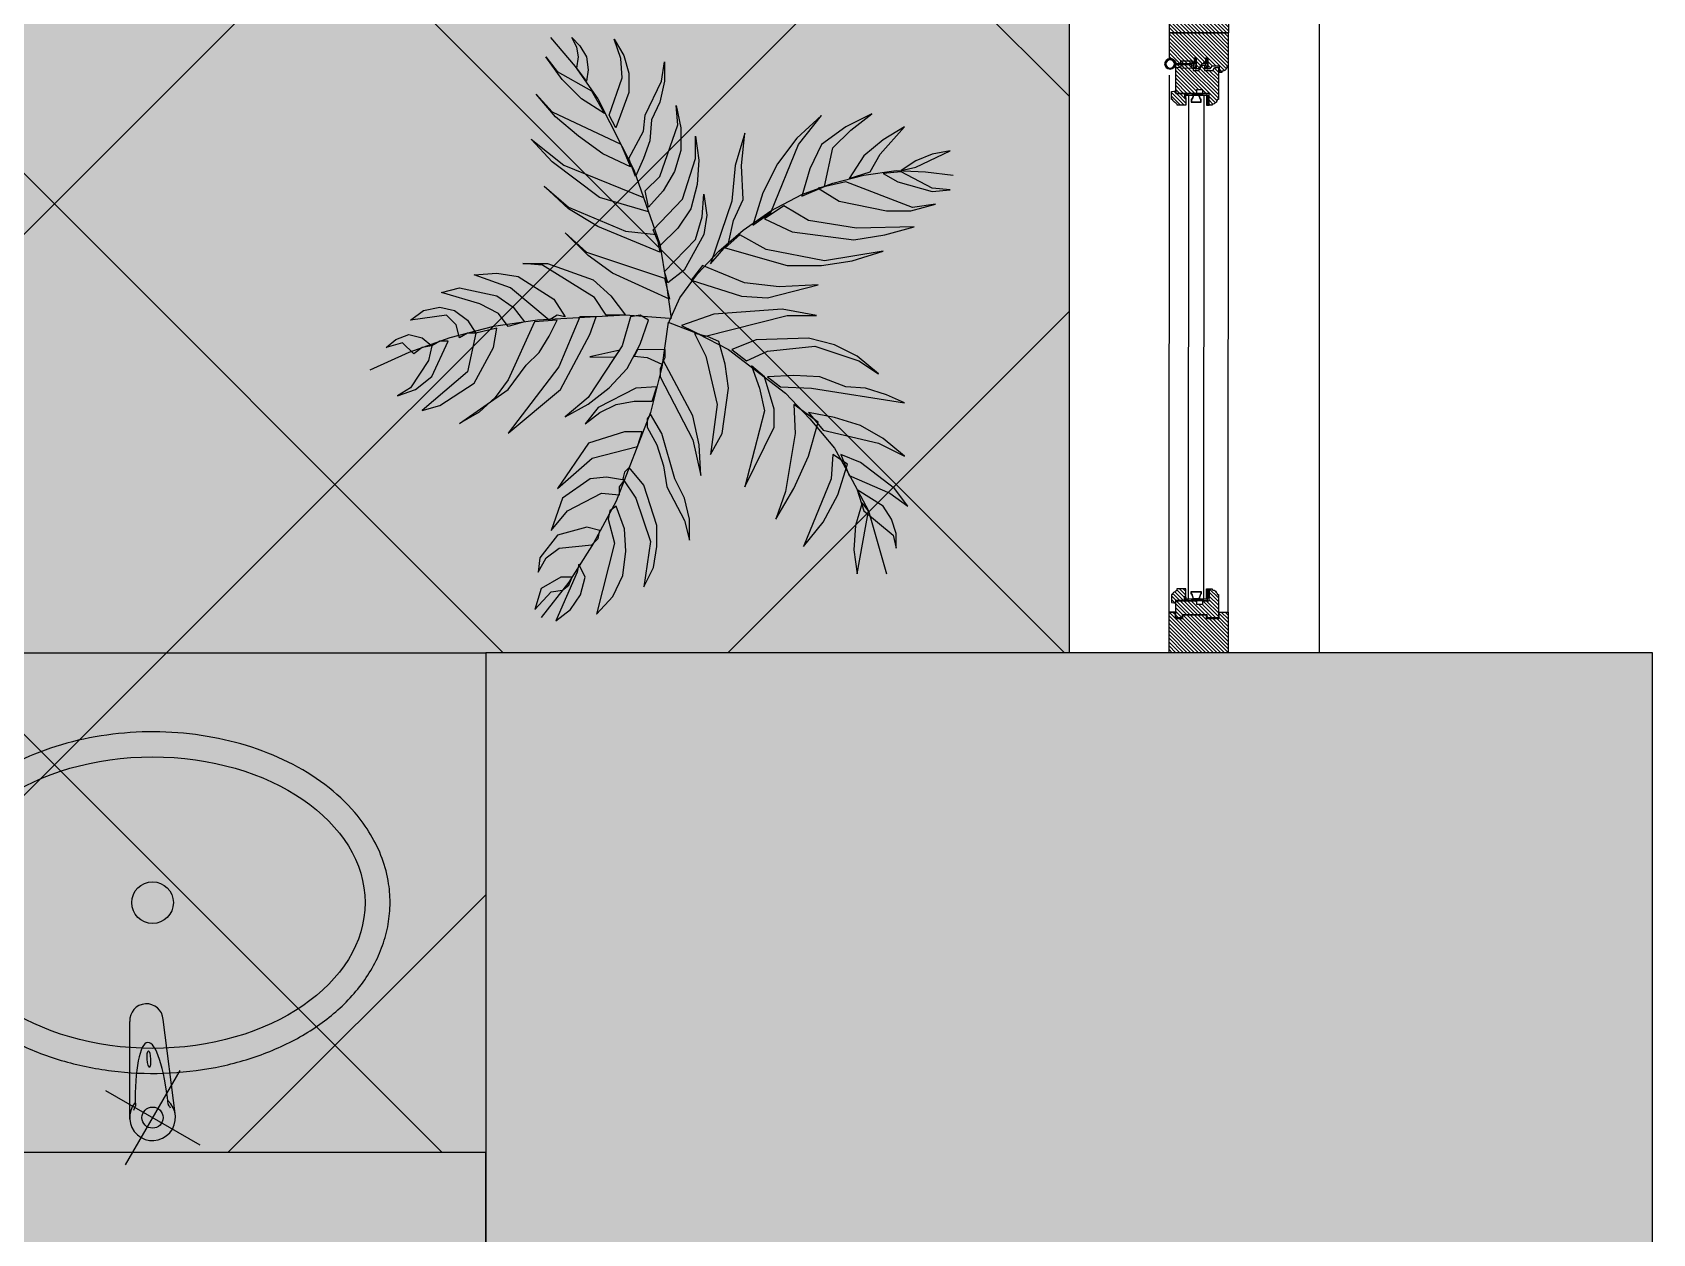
# Model space of a CAD drawing. Header units: millimetres. Extents: x 11706 to 69606, y 10911 to 38811.
# Drawn here: x 47362 to 49306, y 27563 to 29005 of the extents above; entities that cross this region are included whole.
import ezdxf

# ---------------------------------------------------------------- set-up
doc = ezdxf.new("R2010")
doc.units = ezdxf.units.MM
for name, color, linetype in [('2', 7, 'Continuous'), ('doors', 4, 'Continuous'), ('floor', 172, 'Continuous'), ('Furniture', 34, 'Continuous'), ('San', 144, 'Continuous'), ('wall', 5, 'Continuous')]:
    doc.layers.add(name, color=color, linetype=linetype)
doc.layers.add('hatch', color=252, linetype='Continuous', lineweight=0)

# ---------------------------------------------------------------- blocks, each defined once
blk = doc.blocks.new('plant1')
at = {"color": 0}
for points in [[(-723, 1685.8), (-576.4, 1511.4), (-439.6, 1317.6), (-224.7, 891.3), (-68.4, 445.7), (-29.3, 213.1), (0, 0)], [(-17.1, -31.5), (51.3, 123.5), (158.8, 268.9), (285.8, 404.5), (432.3, 530.4), (598.4, 646.7), (784, 743.6), (969.6, 811.4), (1155.3, 859.9), (1350.7, 888.9), (1526.5, 879.2), (1692.6, 859.9)], [(-9.8, 0), (-273.6, 19.4), (-801.1, -9.7), (-1064.9, -48.4), (-1328.7, -116.3), (-1572.9, -203.5), (-1807.4, -310)], [(-17.1, -21.8), (-56.2, -293.1), (-124.6, -564.4), (-329.7, -1097.2), (-466.5, -1349.1), (-613, -1581.7), (-779.1, -1794.8)], [(-17.1, -21.8), (158.8, -89.6), (344.4, -186.5), (686.3, -448.1), (832.9, -603.1), (979.4, -777.5), (1086.9, -971.3), (1184.6, -1155.4), (1292, -1533.2)]]:
    blk.add_lwpolyline(points, dxfattribs=at)
for points in [[(-596, 1685.8), (-547.1, 1637.4), (-508, 1569.6), (-498.3, 1492), (-508, 1424.2), (-566.6, 1501.7), (-556.9, 1569.6), (-566.6, 1627.7)], [(-341.9, 1676.1), (-283.3, 1579.2), (-254, 1472.7), (-254, 1356.4), (-332.2, 1143.3), (-371.2, 1220.8), (-293.1, 1443.6), (-302.9, 1559.9)], [(-752.3, 1569.6), (-683.9, 1482.4), (-478.7, 1366.1), (-400.6, 1230.4), (-537.3, 1317.6), (-654.6, 1433.9)], [(-39.1, 1540.5), (-39.1, 1424.2), (-68.4, 1298.3), (-117.2, 1191.7), (-127, 1065.7), (-166.1, 959.2), (-214.9, 852.6), (-254, 959.2), (-166.1, 1123.9), (-156.3, 1220.8), (-58.6, 1424.2)], [(-810.9, 1346.7), (-713.2, 1240.1), (-302.9, 1046.4), (-244.2, 910.7), (-410.3, 988.2), (-556.9, 1094.8), (-693.6, 1211.1)], [(29.3, 1278.9), (58.6, 1143.3), (58.6, 1007.6), (19.5, 881.7), (-48.8, 765.4), (-136.8, 668.5), (-156.3, 765.4), (-68.4, 852.6), (39.1, 1162.6)], [(901.3, 1218.3), (754.7, 1082.7), (637.5, 927.7), (549.5, 753.3), (490.9, 559.5), (598.4, 637), (764.5, 1043.9)], [(1204.1, 1228), (1047.8, 1150.5), (901.3, 1043.9), (832.9, 898.6), (784, 733.9), (920.8, 792), (969.6, 1024.6), (1077.1, 1131.1)], [(-840.2, 1075.4), (-644.8, 920.4), (-166.1, 726.6), (-136.8, 639.4), (-429.9, 726.6), (-713.2, 939.8)], [(146.5, 1094.8), (166.1, 949.5), (156.3, 804.2), (117.2, 658.8), (39.1, 542.6), (-68.4, 436), (-107.5, 532.9), (68.4, 717), (146.5, 959.2)], [(442.1, 1111.8), (383.5, 918), (363.9, 704.8), (236.9, 327), (344.4, 452.9), (373.7, 588.6), (432.3, 714.5), (422.5, 918)], [(1399.5, 1150.5), (1272.5, 1073), (1155.3, 976.1), (1067.3, 840.5), (1194.3, 879.2), (1253, 985.8)], [(1673.1, 1005.2), (1565.6, 985.8), (1467.9, 947.1), (1380, 888.9), (1467.9, 908.3)], [(1673.1, 772.7), (1565.6, 782.4), (1380, 879.2), (1272.5, 869.6), (1360.4, 821.1), (1565.6, 763)], [(-762, 794.5), (-615.5, 668.5), (-273.6, 523.2), (-87.9, 503.8), (-68.4, 397.2), (-439.6, 552.2), (-615.5, 658.8)], [(1585.1, 685.5), (1448.4, 666.1), (1047.8, 821.1), (881.7, 782.4), (1008.7, 704.8), (1292, 646.7), (1438.6, 646.7)], [(195.4, 746), (214.9, 620.1), (195.4, 503.8), (78.2, 290.7), (-19.5, 213.1), (-39.1, 281), (146.5, 474.7), (185.6, 610.4)], [(1458.1, 549.8), (1111.3, 541.3), (823.1, 588.6), (676.6, 675.8), (559.3, 598.3), (725.4, 520.8), (1096.7, 472.3), (1282.3, 501.4)], [(-635, 513.5), (-508, 397.2), (-39.1, 242.2), (-9.8, 116.3), (-351.7, 271.3), (-498.3, 377.9)], [(1272.5, 404.5), (920.8, 346.4), (569.1, 414.2), (412.8, 501.4), (324.8, 423.9), (696.1, 317.3), (901.3, 317.3), (1086.9, 346.4)], [(-889, 329.4), (-742.5, 329.4), (-468.9, 232.5), (-361.5, 135.6), (-273.6, 19.4), (-390.8, 19.4), (-459.2, 126), (-771.8, 319.7)], [(881.7, 201), (647.2, 190.1), (439.6, 214.4), (188.1, 317.3), (119.7, 230.1), (422.5, 133.2), (578.9, 123.5)], [(-1182.1, 261.6), (-1045.4, 271.3), (-918.4, 251.9), (-703.4, 116.3), (-635, 9.7), (-683.9, 19.4), (-732.7, -9.7), (-964.8, 184.1)], [(-1377.5, 155), (-1270.1, 184.1), (-1045.4, 135.6), (-947.7, 67.8), (-879.3, -19.4), (-977, -48.4), (-1035.6, 29.1), (-1147.9, 87.2)], [(-1563.2, -9.7), (-1485, 48.4), (-1387.3, 67.8), (-1299.4, 48.4), (-1221.2, -9.7), (-1172.4, -87.2), (-1221.2, -87.2), (-1270.1, -116.3), (-1289.6, -38.8), (-1348.2, 19.4)], [(-977, -687.9), (-664.3, -426.3), (-488.5, -96.9), (-449.4, 9.7), (-547.1, 9.7), (-674.1, -290.7)], [(-635, -591), (-498.3, -513.5), (-371.2, -416.6), (-263.8, -300.3), (-185.6, -155), (-136.8, -9.7), (-185.6, 19.4), (-244.2, 9.7), (-293.1, -164.7), (-498.3, -474.7)], [(871.9, 17), (666.8, 55.7), (256.5, 26.6), (61.1, -41.2), (197.8, -109), (696.1, 17)], [(-1709.7, -174.4), (-1651.1, -126), (-1572.9, -96.9), (-1494.8, -116.3), (-1436.1, -164.7), (-1494.8, -174.4), (-1543.6, -213.1), (-1612, -145.3)], [(-1494.8, -552.2), (-1387.3, -523.2), (-1182.1, -387.5), (-1064.9, -174.4), (-1045.4, -58.1), (-1172.4, -87.2), (-1221.2, -319.7)], [(-1270.1, -629.8), (-977, -426.3), (-869.5, -281), (-791.3, -203.5), (-732.7, -106.6), (-683.9, -9.7), (-820.7, -19.4), (-977, -368.2), (-1055.1, -474.7), (-1152.8, -561.9)], [(236.9, -816.3), (305.3, -690.3), (344.4, -419), (324.8, -273.7), (285.8, -138.1), (217.4, -109), (139.2, -89.6), (207.6, -225.3), (276, -515.9)], [(-1641.3, -465.1), (-1533.8, -426.3), (-1436.1, -348.8), (-1338.5, -135.6), (-1387.3, -135.6), (-1436.1, -164.7), (-1455.7, -251.9), (-1563.2, -416.6)], [(-308.4, -190.7), (-488.5, -230.1), (-338.9, -233.1)], [(-201.5, -187.7), (-222.9, -227.1), (-144.1, -234.9), (-56.2, -273.7), (-36.6, -234.9), (-36.6, -186.5)], [(1243.2, -331.8), (1116.2, -225.3), (979.4, -157.4), (823.1, -118.7), (510.5, -128.4), (363.9, -186.5), (451.8, -254.3), (578.9, -196.2), (862.2, -167.1), (1126, -254.3)], [(178.3, -942.2), (168.5, -758.1), (129.4, -583.7), (-46.4, -254.3), (-65.9, -302.8), (-65.9, -351.2), (129.4, -729.1)], [(442.1, -1010), (617.9, -651.6), (617.9, -545), (559.3, -351.2), (481.2, -283.4), (530, -419), (559.3, -554.7), (500.7, -787.2)], [(1399.5, -506.2), (1292, -457.8), (1165, -419), (1047.8, -409.3), (891.5, -351.2), (735.2, -341.5), (578.9, -351.2), (657, -409.3), (842.6, -419)], [(-515.4, -632.2), (-427.4, -564.4), (-329.7, -515.9), (-222.3, -496.5), (-114.8, -496.5), (-85.5, -409.3), (-212.5, -419), (-437.2, -535.3)], [(109.9, -1329.8), (109.9, -1203.8), (80.6, -1077.9), (22, -961.6), (-56.2, -690.3), (-124.6, -574), (-144.1, -603.1), (-144.1, -651.6), (-85.5, -758.1), (-46.4, -884.1), (-26.9, -1010), (80.6, -1213.5)], [(627.7, -1203.8), (735.2, -1019.7), (823.1, -826), (881.7, -622.5), (735.2, -515.9), (744.9, -690.3), (686.3, -1039.1)], [(1399.5, -826), (1272.5, -719.4), (1135.7, -641.9), (979.4, -593.4), (823.1, -564.4), (911, -670.9), (1243.2, -748.4)], [(-681.4, -1019.7), (-473.2, -839.3), (-202.7, -767.8), (-173.4, -680.6), (-280.9, -680.6), (-495.8, -748.4)], [(793.8, -1368.5), (911, -1223.2), (999, -1058.5), (1057.6, -874.4), (969.6, -816.3), (959.9, -961.6)], [(1419.1, -1126.3), (1340.9, -1019.7), (1135.7, -864.7), (1018.5, -816.3), (1067.3, -942.2), (1311.6, -1048.8)], [(-720.5, -1271.6), (-622.8, -1154.2), (-417.7, -1048.8), (-310.2, -1058.5), (-310.2, -1010), (-280.9, -971.3), (-388.3, -951.9), (-486, -961.6), (-652.1, -1077.9)], [(-163.6, -1610.7), (-105, -1494.5), (-85.5, -1368.5), (-85.5, -1242.6), (-163.6, -1000.3), (-251.6, -893.8), (-280.9, -922.8), (-290.6, -961.6), (-212.5, -1077.9), (-124.6, -1339.4)], [(1350.7, -1378.2), (1350.7, -1291), (1321.4, -1203.8), (1272.5, -1126.3), (1116.2, -1029.4), (1155.3, -1155.4), (1331.1, -1300.7)], [(-447, -1775.4), (-349.3, -1668.9), (-290.6, -1542.9), (-271.1, -1397.6), (-280.9, -1261.9), (-329.7, -1126.3), (-368.8, -1155.4), (-378.6, -1203.8), (-339.5, -1349.1)], [(1116.2, -1533.2), (1184.6, -1155.4), (1145.5, -1106.9), (1106.4, -1242.6), (1096.7, -1387.9)], [(-798.7, -1523.5), (-749.8, -1436.3), (-671.7, -1378.2), (-476.3, -1358.8), (-437.2, -1320.1), (-427.4, -1271.6), (-505.6, -1252.2), (-681.4, -1300.7), (-788.9, -1436.3)], [(-818.2, -1746.4), (-720.5, -1639.8), (-652.1, -1630.1), (-613, -1601), (-593.5, -1552.6), (-661.9, -1552.6), (-779.1, -1620.4)], [(-691.2, -1814.2), (-603.3, -1746.4), (-544.7, -1659.2), (-515.4, -1552.6), (-554.4, -1475.1), (-564.2, -1523.5)]]:
    blk.add_lwpolyline(points, close=True, dxfattribs=at)
blk = doc.blocks.new('mixer4ws(plan)')
for p, q in [((0, 27.5), (116.9, 20)), ((0, -27.5), (116.9, -20))]:
    blk.add_line(p, q)
for centre, radius, start, end in [((0, 0), 27.5, 45.2651, 314.7349), ((0, 0), 24.5, 55.034, 65.9105), ((15.2, 21.7), 2, 235.034, 267.8471), ((116.9, 0), 20, 270, 90), ((0, 0), 24.5, 294.0895, 304.966), ((15.2, -21.7), 2, 92.1529, 124.966)]:
    blk.add_arc(centre, radius, start, end)
blk.add_ellipse((0, 0), major_axis=(90.3, 0), ratio=0.221476, start_param=4.880525, end_param=7.685846)
blk.add_ellipse((70.3, 0), major_axis=(-10, 0), ratio=0.2)
blk = doc.blocks.new('efwe')
blk.add_hatch(color=254).paths.add_polyline_path([(-300, -500), (-1900, -500), (-1900, 100), (1900, 100), (1900, -500), (300, -500), (300, 0), (-300, 0)])
at = {"color": 0}
blk.add_lwpolyline([(-300, -500), (-1900, -500), (-1900, 100), (1900, 100), (1900, -500), (300, -500), (300, 0), (-300, 0), (-300, -500)], dxfattribs=at)
at = {"layer": 'San'}
blk.add_line((-1900, 100), (1900, 100), dxfattribs=at)
at = {"layer": 'San', "color": 6, "ltscale": 7}
for p, q in [((1532.7, -401.5), (1467.3, -514.7)), ((1443.4, -425.5), (1556.6, -490.8))]:
    blk.add_line(p, q, dxfattribs=at)
at = {"layer": 'San'}
blk.add_circle((1500, -200), 25, dxfattribs=at)
at = {"layer": 'San', "ltscale": 7}
blk.add_circle((1500, -458.1), 12.7, dxfattribs=at)
at = {"layer": 'San', "extrusion": (0, 0, -1)}
blk.add_ellipse((1500, -200), major_axis=(255, 0), ratio=0.686274, start_param=3.141593, end_param=9.424778, dxfattribs=at)
at = {"layer": 'San', "color": 30}
blk.add_open_spline([(1215, -200), (1215, -193.4), (1215.4, -186.8), (1217.5, -171.4), (1219.4, -162.6), (1224.8, -145.4), (1228.3, -137), (1236.6, -120.7), (1241.4, -112.8), (1252.3, -97.6), (1258.4, -90.3), (1271.7, -76.4), (1278.8, -69.8), (1302.5, -50.7), (1320.5, -39.4), (1356.1, -22.2), (1373, -15.7), (1408.2, -5.3), (1426.5, -1.4), (1463.8, 3.8), (1482.8, 5.1), (1520.8, 4.9), (1539.8, 3.5), (1577, -2.1), (1595.2, -6.1), (1630.3, -16.9), (1647.1, -23.5), (1678.6, -39.2), (1693.4, -48.2), (1720.2, -68.5), (1732.3, -79.7), (1749.9, -100.3), (1756.2, -109.1), (1767.2, -127.5), (1771.8, -137.1), (1779.1, -156.8), (1781.7, -167), (1784.6, -185.9), (1785.2, -194.6), (1784.8, -211.9), (1783.8, -220.6), (1780.5, -237.7), (1778, -246.2), (1771.8, -262.7), (1768, -270.7), (1759.1, -286.3), (1754.1, -293.9), (1742.8, -308.3), (1736.6, -315.2), (1717, -334.4), (1702.3, -345.7), (1670, -365.7), (1652.4, -374.2), (1615.2, -388.3), (1595.6, -393.9), (1555.1, -401.7), (1534.3, -404.1), (1492.5, -405.5), (1471.5, -404.5), (1430.2, -399.4), (1410, -395.2), (1371.1, -383.7), (1352.5, -376.4), (1317.9, -358.9), (1301.9, -348.7), (1276.9, -328.7), (1267.2, -319.4), (1249.9, -299.6), (1242.4, -289.1), (1231.4, -269.6), (1227.4, -260.9), (1220.9, -243), (1218.6, -233.9), (1215.7, -216.5), (1215, -208.2), (1215, -200)], degree=3, knots=[0, 0, 0, 0, 0.090265, 0.090265, 0.212741, 0.212741, 0.335218, 0.335218, 0.457694, 0.457694, 0.58017, 0.58017, 0.702646, 0.702646, 0.957357, 0.957357, 1.164021, 1.164021, 1.370685, 1.370685, 1.577349, 1.577349, 1.784013, 1.784013, 1.990677, 1.990677, 2.197341, 2.197341, 2.404005, 2.404005, 2.610669, 2.610669, 2.752866, 2.752866, 2.895063, 2.895063, 3.03726, 3.03726, 3.15647, 3.15647, 3.27568, 3.27568, 3.39489, 3.39489, 3.514101, 3.514101, 3.633311, 3.633311, 3.752521, 3.752521, 3.980335, 3.980335, 4.208149, 4.208149, 4.435963, 4.435963, 4.663777, 4.663777, 4.891592, 4.891592, 5.119406, 5.119406, 5.34722, 5.34722, 5.575034, 5.575034, 5.744169, 5.744169, 5.913304, 5.913304, 6.041828, 6.041828, 6.170353, 6.170353, 6.283185, 6.283185, 6.283185, 6.283185], dxfattribs=at)
at = {"layer": 'San', "extrusion": (0, 0, -1), "xscale": -1, "zscale": -1, "rotation": 266.3982615130798}
blk.add_blockref('mixer4ws(plan)', (-1500, -458.1), dxfattribs=at)
blk = doc.blocks.new('Joint-K7335')
at = {"layer": '2', "color": 7}
for points in [[(3.9, 10.7, -0.206505), (4.5, 11.8, -0.277528), (4.6, 11.7), (4.7, 11.5, 0.626267), (5.4, 11.5, 0.131441), (5.5, 11.7), (5.5, 18, 0.509109), (4.6, 18.4, -0.294424), (2, 18.3, 0.173488), (1.3, 18.5), (0, 18.5), (0, 2.1, 0.415334), (1.2, 0.9, 0.048115), (1.5, 0.9, 0.113375), (1.5, 1), (4, 2.8, 0.235966), (4, 2.9), (4, 3.3, 0.247659), (4, 3.4, 0.287937), (3.6, 3.4), (1.8, 2.3, -0.576722), (1.5, 2.5), (1.5, 3.3, -0.235966), (1.6, 3.5), (4, 5.3, 0.235966), (4, 5.3), (4, 5.7, 0.247659), (4, 5.8, 0.287937), (3.6, 5.8), (1.8, 4.8, -0.576722), (1.5, 5), (1.5, 6.3, -0.384094), (2.6, 7.5, -0.021813), (2.7, 7.5), (6.5, 7.5), (6.5, 7.6, 0.333043), (5.7, 8.5, -0.293245), (5.3, 8.9, 0.008528), (5.2, 9.3, 0.265517), (5, 9.5, 0.023748), (4.8, 9.5, -0.356149), (3.9, 10.7, -0.356149)], [(3.2, 10.8, 0.355005), (4.6, 8.8, -0.567624), (4.7, 8.8, -0.24708), (4.4, 8.7), (2.2, 9, -0.351704), (1.2, 10.1), (1.2, 12.9, -0.414214), (1.5, 13.2), (1.6, 13.2, 0.277073), (1.9, 13.4), (3.7, 16.8, -0.041112), (3.8, 17), (4.1, 17.7, -0.50666), (4.6, 17.7, -0.2771), (4.6, 17.5), (4.6, 13.3, 0.213422), (4.7, 13.1, -0.886227), (4.4, 12.6, 0.250571), (3.2, 10.8)]]:
    blk.add_lwpolyline(points, format="xyb", dxfattribs=at)
blk.add_lwpolyline([(1.6, 17.8, 0.632714), (1, 17.6), (1, 14.2, 0.78091), (1.6, 14.1), (3.2, 17.1, -0.117333), (3.3, 17.2, 1.218085), (3, 17.5, -0.285776), (2.7, 17.3, -0.145588)], format="xyb", close=True, dxfattribs=at)
blk = doc.blocks.new('wind 1400')
h = blk.add_hatch()
h.set_pattern_fill('ANSI31', color=4, angle=-90, style=0)
h.set_pattern_definition([(225, (7116.948, 124784.8033), (-2.24506403, 2.24506403), [])])
edge = h.paths.add_edge_path()
edge.add_line((-13, 867.1), (-13, 882.5))
edge.add_line((-13, 882.5), (-16.8, 882.5))
edge.add_line((-16.8, 882.5), (-16.8, 881))
edge.add_arc((-16.8, 875), 6, 90, 180)
edge.add_line((-22.8, 875), (-24.3, 875))
edge.add_line((-24.3, 875), (-24.3, 845))
edge.add_line((-24.3, 845), (-10.8, 845))
edge.add_line((-10.8, 845), (-10.8, 848.8))
edge.add_line((-10.8, 848.8), (19.2, 848.8))
edge.add_line((19.2, 848.8), (19.2, 845))
edge.add_line((19.2, 845), (26.7, 845))
edge.add_line((26.7, 845), (26.7, 867.1))
edge.add_line((26.7, 867.1), (2, 867.1))
edge.add_line((2, 867.1), (2, 862.6))
edge.add_line((2, 862.6), (-5.5, 862.6))
edge.add_line((-5.5, 862.6), (-5.5, 867.1))
edge.add_line((-5.5, 867.1), (-13, 867.1))
h.paths.add_polyline_path([(-25.3, 852.5), (-36, 852.5), (-36, 800), (35, 800), (35, 852.5), (27.7, 852.5), (27.7, 844), (18.2, 844), (18.2, 848.8), (-9.8, 848.8), (-9.8, 844), (-25.3, 844)])
edge = h.paths.add_edge_path()
edge.add_line((16.5, 867.9), (16.5, 873.1))
edge.add_line((16.5, 873.1), (15, 873.1))
edge.add_line((15, 873.1), (15, 882.5))
edge.add_line((15, 882.5), (25.5, 882.5))
edge.add_arc((29.3, 882.4), 3.87, 178.7048, 251.2792)
edge.add_arc((26.8, 875.1), 3.87, -1.2952, 71.2792, ccw=False)
edge.add_line((30.7, 875), (32, 875))
edge.add_line((32, 875), (32, 864.7))
edge.add_line((32, 864.7), (27, 863.8))
edge.add_line((27, 863.8), (27, 867.9))
edge.add_line((27, 867.9), (16.5, 867.9))
h = blk.add_hatch()
h.set_pattern_fill('ANSI31', color=4, angle=-90, style=0)
h.set_pattern_definition([(225, (7117.473, 123812.3033), (-2.24506403, 2.24506403), [])])
edge = h.paths.add_edge_path()
edge.add_line((-7.2, 758), (-7.2, 751.6))
edge.add_line((-7.2, 751.6), (-17, 751.6))
edge.add_line((-17, 751.6), (-18.7, 754.6))
edge.add_arc((-20, 753.9), 1.5, 30.1137, 90)
edge.add_line((-20, 755.4), (-23.4, 755.4))
edge.add_line((-23.4, 755.4), (-23.7, 755))
edge.add_line((-23.7, 755), (-23.7, 714.1))
edge.add_line((-23.7, 714.1), (-22.2, 714.1))
edge.add_arc((-16.2, 714.1), 6, 180, 270)
edge.add_line((-16.2, 708.1), (-16.2, 706.6))
edge.add_line((-16.2, 706.6), (-12.5, 706.6))
edge.add_line((-12.5, 706.6), (-12.5, 722))
edge.add_line((-12.5, 722), (-5, 722))
edge.add_line((-5, 722), (-5, 726.5))
edge.add_line((-5, 726.5), (2.5, 726.5))
edge.add_line((2.5, 726.5), (2.5, 722))
edge.add_line((2.5, 722), (27.3, 722))
edge.add_line((27.3, 722), (27.3, 758.8))
edge.add_line((27.3, 758.8), (26.9, 759.1))
edge.add_line((26.9, 759.1), (7, 758.6))
edge.add_line((7, 758.6), (6.6, 758.2))
edge.add_line((6.6, 758.2), (6.6, 751.6))
edge.add_line((6.6, 751.6), (-0.1, 751.6))
edge.add_line((-0.1, 751.6), (-4.2, 758.4))
edge.add_line((-4.2, 758.4), (-6.9, 758.4))
edge.add_line((-6.9, 758.4), (-7.2, 758))
edge = h.paths.add_edge_path()
edge.add_line((16.8, 721.3), (16.8, 716))
edge.add_line((16.8, 716), (15.3, 716))
edge.add_line((15.3, 716), (15.3, 706.6))
edge.add_line((15.3, 706.6), (25.8, 706.6))
edge.add_arc((29.6, 706.7), 3.87, 108.7208, 181.2952, ccw=False)
edge.add_arc((27.1, 714), 3.87, 288.7208, 361.2952)
edge.add_line((31, 714.1), (32.5, 714.1))
edge.add_line((32.5, 714.1), (32.5, 724.4))
edge.add_line((32.5, 724.4), (27.3, 725.4))
edge.add_line((27.3, 725.4), (27.3, 721.6))
edge.add_line((27.3, 721.6), (16.8, 721.3))
edge = h.paths.add_edge_path()
edge.add_line((8, 760.2), (27.3, 760.2))
edge.add_arc((34, 760.2), 6.75, 90, 180, ccw=False)
edge.add_line((34, 767), (35, 767))
edge.add_line((35, 767), (35, 800))
edge.add_line((35, 800), (-35.5, 800))
edge.add_line((-35.5, 800), (-35.5, 756.5))
edge.add_line((-35.5, 756.5), (-34, 756.5))
edge.add_arc((-28, 756.5), 6, 180, 270)
edge.add_line((-28, 750.5), (-28, 749))
edge.add_line((-28, 749), (-24.9, 749))
edge.add_line((-24.9, 749), (-24.9, 757.2))
edge.add_line((-24.9, 757.2), (-15.9, 757.2))
edge.add_line((-15.9, 757.2), (-13.6, 753.5))
edge.add_line((-13.6, 753.5), (-11.7, 753.5))
edge.add_line((-11.7, 753.5), (-11.4, 753.9))
edge.add_line((-11.4, 753.9), (-11.4, 767.4))
edge.add_line((-11.4, 767.4), (-8.4, 767.4))
edge.add_line((-8.4, 767.4), (-8.4, 761.8))
edge.add_line((-8.4, 761.8), (-5.9, 761.8))
edge.add_line((-5.9, 761.8), (-5.9, 760.2))
edge.add_line((-5.9, 760.2), (-3.8, 760.2))
edge.add_line((-3.8, 760.2), (0.3, 753.5))
edge.add_line((0.3, 753.5), (2.1, 753.5))
edge.add_line((2.1, 753.5), (2.5, 753.9))
edge.add_line((2.5, 753.9), (2.5, 767.4))
edge.add_line((2.5, 767.4), (5.5, 767.4))
edge.add_line((5.5, 767.4), (5.5, 761.8))
edge.add_line((5.5, 761.8), (8, 761.8))
at = {"ltscale": 10}
h = blk.add_hatch(dxfattribs=at)
h.set_pattern_fill('ANGLE', color=4, scale=0.1125, angle=-135, style=0)
h.set_pattern_definition([(315, (601.4502, 2718.9014), (-0.55565335, -0.55565335), [0.5715, -0.2143125]), (225, (601.4502, 2718.9014), (-0.55565335, 0.55565335), [0.5715, -0.2143125])])
edge = h.paths.add_edge_path()
edge.add_line((15.3, 722), (15.3, 719.8))
edge.add_line((15.3, 719.8), (13.8, 719.8))
edge.add_arc((14.1, 720.9), 1.16, 104.793, 255.207, ccw=False)
edge.add_line((13.8, 722), (15.3, 722))
h = blk.add_hatch(dxfattribs=at)
h.set_pattern_fill('ANGLE', color=4, scale=0.1125, angle=-135, style=0)
h.set_pattern_definition([(315, (601.4502, 2723.0264), (-0.55565335, -0.55565335), [0.5715, -0.2143125]), (225, (601.4502, 2723.0264), (-0.55565335, 0.55565335), [0.5715, -0.2143125])])
edge = h.paths.add_edge_path()
edge.add_line((16.8, 721.6), (16.8, 717.1))
edge.add_arc((16, 717.7), 0.938, 216.8699, 323.1301, ccw=False)
edge.add_line((15.3, 717.1), (15.3, 721.6))
edge.add_arc((16, 721.1), 0.926, 35.8841, 144.1159, ccw=False)
h = blk.add_hatch(dxfattribs=at)
h.set_pattern_fill('BRASS', color=4, scale=0.225, angle=-135, style=0)
h.set_pattern_definition([(315, (591.7002, 2718.9014), (-1.0102788, -1.0102788), []), (315, (591.195, 2718.3963), (-1.0102788, -1.0102788), [0.714375, -0.3571875])])
h.paths.add_polyline_path([(-12.5, 718.6), (-9.5, 718.6), (-9.5, 709.6), (-12.5, 709.6)])
h = blk.add_hatch(dxfattribs=at)
h.set_pattern_fill('ANGLE', color=4, scale=0.1125, angle=-135, style=0)
h.set_pattern_definition([(315, (591.7002, 2718.9014), (-0.55565335, -0.55565335), [0.5715, -0.2143125]), (225, (591.7002, 2718.9014), (-0.55565335, 0.55565335), [0.5715, -0.2143125])])
h.paths.add_polyline_path([(-12.5, 709.6), (-9.5, 709.6), (-9.5, 706.6), (-12.5, 706.6)])
h = blk.add_hatch()
h.set_pattern_fill('ANSI31', color=4, angle=-90, style=0)
h.set_pattern_definition([(225, (7117.473, 123984.8033), (-2.24506403, 2.24506403), [])])
edge = h.paths.add_edge_path()
edge.add_line((-12.5, 67.1), (-12.5, 82.5))
edge.add_line((-12.5, 82.5), (-16.2, 82.5))
edge.add_line((-16.2, 82.5), (-16.2, 81))
edge.add_arc((-16.2, 75), 6, 90, 180)
edge.add_line((-22.2, 75), (-23.7, 75))
edge.add_line((-23.7, 75), (-23.7, 45))
edge.add_line((-23.7, 45), (-10.2, 45))
edge.add_line((-10.2, 45), (-10.2, 48.8))
edge.add_line((-10.2, 48.8), (19.8, 48.8))
edge.add_line((19.8, 48.8), (19.8, 45))
edge.add_line((19.8, 45), (27.3, 45))
edge.add_line((27.3, 45), (27.3, 67.1))
edge.add_line((27.3, 67.1), (2.5, 67.1))
edge.add_line((2.5, 67.1), (2.5, 62.6))
edge.add_line((2.5, 62.6), (-5, 62.6))
edge.add_line((-5, 62.6), (-5, 67.1))
edge.add_line((-5, 67.1), (-12.5, 67.1))
h.paths.add_polyline_path([(-24.7, 52.5), (-35.5, 52.5), (-35.5, 0), (35.5, 0), (35.5, 52.5), (28.3, 52.5), (28.3, 44), (18.8, 44), (18.8, 48.8), (-9.2, 48.8), (-9.2, 44), (-24.7, 44)])
edge = h.paths.add_edge_path()
edge.add_line((17, 67.9), (17, 73.1))
edge.add_line((17, 73.1), (15.5, 73.1))
edge.add_line((15.5, 73.1), (15.5, 82.5))
edge.add_line((15.5, 82.5), (26, 82.5))
edge.add_arc((29.9, 82.4), 3.87, 178.7048, 251.2792)
edge.add_arc((27.4, 75.1), 3.87, -1.2952, 71.2792, ccw=False)
edge.add_line((31.2, 75), (32.5, 75))
edge.add_line((32.5, 75), (32.5, 64.7))
edge.add_line((32.5, 64.7), (27.5, 63.8))
edge.add_line((27.5, 63.8), (27.5, 67.9))
edge.add_line((27.5, 67.9), (17, 67.9))
h = blk.add_hatch(dxfattribs=at)
h.set_pattern_fill('ANGLE', color=4, scale=0.1125, angle=-135, style=0)
h.set_pattern_definition([(45, (591.7002, -1929.7764), (-0.55565335, 0.55565335), [0.5715, -0.2143125]), (135, (591.7002, -1929.7764), (-0.55565335, -0.55565335), [0.5715, -0.2143125])])
h.paths.add_polyline_path([(-12.5, 79.5), (-9.5, 79.5), (-9.5, 82.5), (-12.5, 82.5)])
h = blk.add_hatch(dxfattribs=at)
h.set_pattern_fill('BRASS', color=4, scale=0.225, angle=-135, style=0)
h.set_pattern_definition([(45, (591.7002, -1929.7764), (-1.0102788, 1.0102788), []), (45, (591.195, -1929.2713), (-1.0102788, 1.0102788), [0.714375, -0.3571875])])
h.paths.add_polyline_path([(-12.5, 70.5), (-9.5, 70.5), (-9.5, 79.5), (-12.5, 79.5)])
h = blk.add_hatch(dxfattribs=at)
h.set_pattern_fill('ANGLE', color=4, scale=0.1125, angle=-135, style=0)
h.set_pattern_definition([(45, (601.4502, -1929.7764), (-0.55565335, 0.55565335), [0.5715, -0.2143125]), (135, (601.4502, -1929.7764), (-0.55565335, -0.55565335), [0.5715, -0.2143125])])
edge = h.paths.add_edge_path()
edge.add_line((15.3, 67.1), (15.3, 69.4))
edge.add_line((15.3, 69.4), (13.8, 69.4))
edge.add_arc((14.1, 68.2), 1.16, 104.793, 255.207)
edge.add_line((13.8, 67.1), (15.3, 67.1))
h = blk.add_hatch(dxfattribs=at)
h.set_pattern_fill('ANGLE', color=4, scale=0.1125, angle=-135, style=0)
h.set_pattern_definition([(45, (601.4502, -1933.9014), (-0.55565335, 0.55565335), [0.5715, -0.2143125]), (135, (601.4502, -1933.9014), (-0.55565335, -0.55565335), [0.5715, -0.2143125])])
edge = h.paths.add_edge_path()
edge.add_line((16.8, 67.5), (16.8, 72))
edge.add_arc((16, 71.4), 0.938, 36.8699, 143.1301)
edge.add_line((15.3, 72), (15.3, 67.5))
edge.add_arc((16, 68.1), 0.926, 215.8841, 324.1159)
for p, q in [((8, 761.8), (8, 760.2)), ((15.3, 69.4), (-9.5, 69.4)), ((-10.2, 45), (-10.2, 48.8)), ((27.3, 52.5), (35.5, 52.5))]:
    blk.add_line(p, q)
at = {"color": 8}
for p, q in [((-35.5, 756.5), (-35, 52.5)), ((35.5, 52.5), (35, 745.3))]:
    blk.add_line(p, q, dxfattribs=at)
at = {"color": 4, "ltscale": 10}
for p, q in [((21.7, 755.1), (28.6, 755.5)), ((-10.2, 722), (13, 719.8)), ((-10.2, 719.8), (13, 722)), ((15.3, 719.8), (-9.5, 719.8)), ((-10.2, 69.4), (13, 67.1)), ((-10.2, 67.1), (13, 69.4))]:
    blk.add_line(p, q, dxfattribs=at)
at = {"color": 7}
for p, q in [((-6.2, 719.8), (-5.7, 69.4)), ((12, 719.8), (12.5, 69.4))]:
    blk.add_line(p, q, dxfattribs=at)
for points in [[(-25.3, 852.5), (-36, 852.5), (-36, 800), (35, 800), (35, 852.5), (27.7, 852.5), (27.7, 844), (18.2, 844), (18.2, 848.8), (-9.8, 848.8), (-9.8, 844), (-25.3, 844), (-25.3, 852.5)], [(-24.7, 52.5), (-35.5, 52.5), (-35.5, 0), (35.5, 0), (35.5, 52.5), (28.3, 52.5), (28.3, 44), (18.8, 44), (18.8, 48.8), (-9.2, 48.8), (-9.2, 44), (-24.7, 44), (-24.7, 52.5)]]:
    blk.add_lwpolyline(points, dxfattribs=at)
for points in [[(8, 760.2), (27.3, 760.2, -0.414214), (34, 767), (35, 767), (35, 800), (-35.5, 800), (-35.5, 756.5), (-34, 756.5, 0.414214), (-28, 750.5), (-28, 749), (-24.9, 749), (-24.9, 757.2), (-15.9, 757.2), (-13.6, 753.5), (-11.7, 753.5), (-11.4, 753.9), (-11.4, 767.4), (-8.4, 767.4), (-8.4, 761.8), (-5.9, 761.8), (-5.9, 760.2), (-3.8, 760.2), (0.3, 753.5), (2.1, 753.5), (2.5, 753.9), (2.5, 767.4), (5.5, 767.4), (5.5, 761.8), (8, 761.8)], [(-12.5, 67.1), (-12.5, 82.5), (-16.2, 82.5), (-16.2, 81, 0.414214), (-22.2, 75), (-23.7, 75), (-23.7, 45), (-10.2, 45), (-10.2, 48.8), (19.8, 48.8), (19.8, 45), (27.3, 45), (27.3, 67.1), (2.5, 67.1), (2.5, 62.6), (-5, 62.6), (-5, 67.1), (-12.5, 67.1)]]:
    blk.add_lwpolyline(points, format="xyb", dxfattribs=at)
for points in [[(-7.2, 758), (-7.2, 751.6), (-17, 751.6), (-18.7, 754.6, 0.267417), (-20, 755.4), (-23.4, 755.4), (-23.7, 755), (-23.7, 714.1), (-22.2, 714.1, 0.414214), (-16.2, 708.1), (-16.2, 706.6), (-12.5, 706.6), (-12.5, 722), (-5, 722), (-5, 726.5), (2.5, 726.5), (2.5, 722), (27.3, 722), (27.3, 758.8), (26.9, 759.1), (7, 758.6), (6.6, 758.2), (6.6, 751.6), (-0.1, 751.6), (-4.2, 758.4), (-6.9, 758.4)], [(16.8, 721.3), (16.8, 716), (15.3, 716), (15.3, 706.6), (25.8, 706.6, -0.327693), (28.4, 710.4, 0.327693), (31, 714.1), (32.5, 714.1), (32.5, 724.4), (27.3, 725.4), (27.3, 721.6), (16.8, 721.3)], [(17, 67.9), (17, 73.1), (15.5, 73.1), (15.5, 82.5), (26, 82.5, 0.327693), (28.6, 78.7, -0.327693), (31.2, 75), (32.5, 75), (32.5, 64.7), (27.5, 63.8), (27.5, 67.9), (17, 67.9)]]:
    blk.add_lwpolyline(points, format="xyb", close=True, dxfattribs=at)
at = {"color": 4, "ltscale": 10}
for points in [[(21.5, 760.2), (21.5, 764), (8, 764), (8, 760.2)], [(21.5, 758.9), (21.7, 755.1), (8.2, 754.5), (8, 758.2)], [(13, 722), (13, 719.8), (-10.2, 719.8), (-10.2, 722)], [(-12.5, 718.6), (-9.5, 718.6), (-9.5, 709.6), (-12.5, 709.6)], [(-12.5, 709.6), (-9.5, 709.6), (-9.5, 706.6), (-12.5, 706.6)], [(-12.5, 79.5), (-9.5, 79.5), (-9.5, 82.5), (-12.5, 82.5)], [(-12.5, 70.5), (-9.5, 70.5), (-9.5, 79.5), (-12.5, 79.5)], [(13, 67.1), (13, 69.4), (-10.2, 69.4), (-10.2, 67.1)]]:
    blk.add_lwpolyline(points, close=True, dxfattribs=at)
at = {"color": 7}
for points in [[(8.9, 710.8), (-3.1, 710.8), (-3.1, 714.5), (-2.4, 714.5), (-0.5, 719.8), (6.3, 719.8), (8.1, 714.5), (8.9, 714.5)], [(8.5, 711.1), (-2.7, 711.1), (-2.7, 714.1), (-2.1, 714.1), (-0.3, 719.4), (6, 719.4), (7.9, 714.1), (8.5, 714.1)], [(8.9, 79.1), (-3.1, 79.1), (-3.1, 75.4), (-2.4, 75.4), (-0.5, 69.4), (6.3, 69.4), (8.1, 75.4), (8.9, 75.4)], [(8.5, 78.7), (-2.7, 78.7), (-2.7, 75.7), (-2.1, 75.7), (-0.3, 69.7), (6, 69.7), (7.9, 75.7), (8.5, 75.7)]]:
    blk.add_lwpolyline(points, close=True, dxfattribs=at)
at = {"color": 4, "ltscale": 10}
for points in [[(15.3, 722), (15.3, 719.8), (13.8, 719.8, -0.770201), (13.8, 722)], [(16.8, 721.6), (16.8, 717.1, -0.5), (15.3, 717.1), (15.3, 721.6, -0.5108)], [(15.3, 67.1), (15.3, 69.4), (13.8, 69.4, 0.770201), (13.8, 67.1)], [(16.8, 67.5), (16.8, 72, 0.5), (15.3, 72), (15.3, 67.5, 0.5108)]]:
    blk.add_lwpolyline(points, format="xyb", close=True, dxfattribs=at)
at = {"color": 7}
for radius in [6.56, 5.25]:
    blk.add_circle((34.2, 759.9), radius, dxfattribs=at)
at = {"color": 4, "ltscale": 10, "xscale": -0.75, "yscale": 0.75, "zscale": 0.75, "rotation": 180}
for p in [(-11.4, 767.4), (2.5, 767.4)]:
    blk.add_blockref('Joint-K7335', p, dxfattribs=at)

msp = doc.modelspace()

# ---------------------------------------------------------------- hatches: boundary and pattern name
at = {"layer": 'hatch', "true_color": 0xa5c5aa}
msp.add_hatch(color=253, dxfattribs=at).paths.add_polyline_path([(44106.5, 31260.5), (45206.5, 31260.5), (45206.5, 31360.5), (45106.5, 31360.5), (45106.5, 33260.5), (46806.5, 33260.5), (46806.5, 31360.5), (46206.5, 31360.5), (46206.5, 31260.5), (46906.5, 31260.5), (46906.5, 33410.5), (45106.5, 33410.5), (45106.5, 36450.5), (48606.5, 36450.5), (48606.5, 28260.5), (47906.5, 28260.5), (47906.5, 27660.5), (46306.5, 27660.5), (46306.5, 28160.5), (45706.5, 28160.5), (45706.5, 27660.5), (44106.5, 27660.5)])
at = {"layer": 'hatch'}
h = msp.add_hatch(dxfattribs=at)
h.set_pattern_fill('NET', color=253, scale=150, angle=405, style=0)
h.set_pattern_definition([(45, (-28045.8, 101539), (-336.7596, 336.7596), []), (135, (-28045.8, 101539), (-336.7596, -336.7596), [])])
h.paths.add_polyline_path([(44106.5, 31260.5), (45206.5, 31260.5), (45206.5, 31360.5), (45106.5, 31360.5), (45106.5, 33260.5), (46806.5, 33260.5), (46806.5, 31360.5), (46206.5, 31360.5), (46206.5, 31260.5), (46906.5, 31260.5), (46906.5, 33410.5), (45106.5, 33410.5), (45106.5, 36450.5), (48606.5, 36450.5), (48606.5, 28260.5), (47906.5, 28260.5), (47906.5, 27660.5), (46306.5, 27660.5), (46306.5, 28160.5), (45706.5, 28160.5), (45706.5, 27660.5), (44106.5, 27660.5)])
at = {"layer": 'wall', "true_color": 0x706e6b}
h = msp.add_hatch(color=8, dxfattribs=at)
h.paths.add_polyline_path([(12406.5, 15910.5), (16506.5, 15910.5), (16506.5, 16010.5), (16606.5, 16010.5), (16606.5, 14810.5), (16506.5, 14810.5), (16506.5, 15810.5), (12406.5, 15810.5)])
h.paths.add_polyline_path([(68906.5, 19785.5), (65406.5, 19785.5), (65406.5, 19885.5), (65306.5, 19885.5), (65306.5, 19585.5), (65406.5, 19585.5), (65406.5, 19685.5), (68906.5, 19685.5)])
h.paths.add_polyline_path([(68906.5, 22460.5), (64667.3, 22460.5), (64667.3, 22311.1), (65306.5, 22311.1), (65306.5, 20885.5), (65406.5, 20885.5), (65406.5, 22311.1), (68906.5, 22311.1)])
h.paths.add_polyline_path([(16606.5, 13910.5), (16506.5, 13910.5), (16506.5, 11710.5), (16606.5, 11710.5)])
h.paths.add_polyline_path([(65406.5, 18585.5), (65306.5, 18585.5), (65306.5, 17010.5), (65406.5, 17010.5)])
h.paths.add_polyline_path([(63706.5, 16485.5), (63506.5, 16485.5), (63506.5, 11710.5), (63706.5, 11710.5)])
h.paths.add_polyline_path([(63906.5, 17010.5), (63706.5, 17010.5), (63706.5, 16760.5), (63906.5, 16760.5)])
h.paths.add_polyline_path([(66906.5, 17010.5), (64906.5, 17010.5), (64906.5, 16760.5), (66906.5, 16760.5)])
h.paths.add_polyline_path([(63481.5, 27460.5), (63331.5, 27460.5), (63331.5, 22685.5), (63481.5, 22685.5)], flags=16)
h.paths.add_polyline_path([(63856.5, 22460.5), (63706.5, 22460.5), (63706.5, 22310.5), (63856.5, 22310.5)], flags=17)
h.paths.add_polyline_path([(56081.5, 16485.5), (55931.5, 16485.5), (55931.5, 11710.5), (56081.5, 11710.5)])
h.paths.add_polyline_path([(48681.5, 16485.5), (48531.5, 16485.5), (48531.5, 11710.5), (48681.5, 11710.5)])
h.paths.add_polyline_path([(48681.5, 27460.5), (48531.5, 27460.5), (48531.5, 22685.5), (48681.5, 22685.5)], flags=16)
h.paths.add_polyline_path([(19056.5, 22085.5), (18956.5, 22085.5), (18956.5, 17085.5), (19056.5, 17085.5)])
h.paths.add_polyline_path([(26806.5, 13826.7), (26706.5, 13826.7), (26706.5, 11710.5), (26806.5, 11710.5)])
h.paths.add_polyline_path([(18706.5, 22435.5), (12406.5, 22435.5), (12406.5, 22335.5), (18706.5, 22335.5)])
h.paths.add_polyline_path([(26106.5, 22435.5), (19306.5, 22435.5), (19306.5, 22335.5), (26106.5, 22335.5)], flags=17)
h.paths.add_polyline_path([(12406.5, 18085.5), (12406.5, 18185.5), (16606.5, 18185.5), (16606.5, 16910.5), (16506.5, 16910.5), (16506.5, 18085.5)])
h.paths.add_polyline_path([(31206.5, 16835.5), (28206.5, 16835.5), (28206.5, 16735.5), (31206.5, 16735.5)])
h.paths.add_polyline_path([(19306.5, 22956.8), (19206.5, 22956.8), (19206.5, 22685.5), (19306.5, 22685.5)], flags=17)
h.paths.add_polyline_path([(28206.5, 22435.5), (31206.5, 22435.5), (31206.5, 22335.5), (28206.5, 22335.5)], flags=17)
h.paths.add_polyline_path([(69506.5, 20085.5), (68906.5, 20085.5), (68906.5, 19485.5), (69506.5, 19485.5)])
h.paths.add_polyline_path([(66906.5, 15610.5), (66906.5, 17010.5), (68906.5, 17010.5), (68906.5, 17885.5), (69606.5, 17885.5), (69606.5, 16310.5), (67606.5, 16310.5), (67606.5, 15610.5)])
h.paths.add_polyline_path([(48606.5, 20751.9), (48506.5, 20751.9), (48506.5, 18419.2), (48606.5, 18419.2)])
h.paths.add_polyline_path([(43506.5, 11710.5), (44106.5, 11710.5), (44106.5, 11010.5), (43506.5, 11010.5)])
h.paths.add_polyline_path([(63106.5, 22685.5), (63706.5, 22685.5), (63706.5, 22085.5), (63106.5, 22085.5)], flags=17)
h.paths.add_polyline_path([(69606.5, 23085.5), (68906.5, 23085.5), (68906.5, 21685.5), (69606.5, 21685.5)])
h.paths.add_polyline_path([(65706.5, 11710.5), (66906.5, 11710.5), (66906.5, 14610.5), (67606.5, 14610.5), (67606.5, 10910.5), (65706.5, 10910.5)])
h.paths.add_polyline_path([(62706.5, 11710.5), (64106.5, 11710.5), (64106.5, 10910.5), (62706.5, 10910.5)])
h.paths.add_polyline_path([(55306.5, 11710.5), (56706.5, 11710.5), (56706.5, 10910.5), (55306.5, 10910.5)])
h.paths.add_polyline_path([(47906.5, 11710.5), (49306.5, 11710.5), (49306.5, 10910.5), (47906.5, 10910.5)])
h.paths.add_polyline_path([(60506.5, 11710.5), (61106.5, 11710.5), (61106.5, 11010.5), (60506.5, 11010.5)])
h.paths.add_polyline_path([(58306.5, 11710.5), (58906.5, 11710.5), (58906.5, 11010.5), (58306.5, 11010.5)])
h.paths.add_polyline_path([(53106.5, 11710.5), (53706.5, 11710.5), (53706.5, 11010.5), (53106.5, 11010.5)])
h.paths.add_polyline_path([(50906.5, 11710.5), (51506.5, 11710.5), (51506.5, 11010.5), (50906.5, 11010.5)])
h.paths.add_polyline_path([(45706.5, 11710.5), (46306.5, 11710.5), (46306.5, 11010.5), (45706.5, 11010.5)])
h.paths.add_polyline_path([(48306.5, 17085.5), (48906.5, 17085.5), (48906.5, 16485.5), (48306.5, 16485.5)])
h.paths.add_polyline_path([(55706.5, 17085.5), (56306.5, 17085.5), (56306.5, 16485.5), (55706.5, 16485.5)])
h.paths.add_polyline_path([(63106.5, 17085.5), (63706.5, 17085.5), (63706.5, 16485.5), (63106.5, 16485.5)])
h.paths.add_polyline_path([(55706.5, 22685.5), (56306.5, 22685.5), (56306.5, 22085.5), (55706.5, 22085.5)], flags=17)
h.paths.add_polyline_path([(48306.5, 22685.5), (48906.5, 22685.5), (48906.5, 22085.5), (48306.5, 22085.5)], flags=17)
h.paths.add_polyline_path([(40506.5, 11710.5), (41906.5, 11710.5), (41906.5, 10910.5), (40506.5, 10910.5)])
h.paths.add_polyline_path([(33506.5, 17085.5), (34106.5, 17085.5), (34106.5, 16485.5), (33506.5, 16485.5)])
h.paths.add_polyline_path([(40906.5, 17085.5), (41506.5, 17085.5), (41506.5, 16485.5), (40906.5, 16485.5)])
h.paths.add_polyline_path([(40906.5, 22685.5), (41506.5, 22685.5), (41506.5, 22085.5), (40906.5, 22085.5)], flags=17)
h.paths.add_polyline_path([(33506.5, 22685.5), (34106.5, 22685.5), (34106.5, 22085.5), (33506.5, 22085.5)], flags=17)
h.paths.add_polyline_path([(26406.5, 20751.9), (26506.5, 20751.9), (26506.5, 18419.2), (26406.5, 18419.2)])
h.paths.add_polyline_path([(33106.5, 11710.5), (34506.5, 11710.5), (34506.5, 10910.5), (33106.5, 10910.5)])
h.paths.add_polyline_path([(38306.5, 11710.5), (38906.5, 11710.5), (38906.5, 11010.5), (38306.5, 11010.5)])
h.paths.add_polyline_path([(36106.5, 11710.5), (36706.5, 11710.5), (36706.5, 11010.5), (36106.5, 11010.5)])
h.paths.add_polyline_path([(30906.5, 11710.5), (31506.5, 11710.5), (31506.5, 11010.5), (30906.5, 11010.5)])
h.paths.add_polyline_path([(11746.5, 20385.5), (12406.5, 20385.5), (12406.5, 20985.5), (11746.5, 20985.5)])
h.paths.add_polyline_path([(12406.5, 20985.5), (11706.5, 20985.5), (11706.5, 23360.5), (12406.5, 23360.5)])
h.paths.add_polyline_path([(11746.5, 18785.5), (12406.5, 18785.5), (12406.5, 18185.5), (11746.5, 18185.5)])
h.paths.add_polyline_path([(11746.5, 15210.5), (12406.5, 15210.5), (12406.5, 15810.5), (11746.5, 15810.5)])
h.paths.add_polyline_path([(11746.5, 13610.5), (12406.5, 13610.5), (12406.5, 13010.5), (11746.5, 13010.5)])
h.paths.add_polyline_path([(12406.5, 18185.5), (11706.5, 18185.5), (11706.5, 15810.5), (12406.5, 15810.5)])
h.paths.add_polyline_path([(25706.5, 11710.5), (27106.5, 11710.5), (27106.5, 10910.5), (25706.5, 10910.5)])
h.paths.add_polyline_path([(18306.5, 11710.5), (19706.5, 11710.5), (19706.5, 10910.5), (18306.5, 10910.5)])
h.paths.add_polyline_path([(28706.5, 11710.5), (29306.5, 11710.5), (29306.5, 11010.5), (28706.5, 11010.5)])
h.paths.add_polyline_path([(23506.5, 11710.5), (24106.5, 11710.5), (24106.5, 11010.5), (23506.5, 11010.5)])
h.paths.add_polyline_path([(21306.5, 11710.5), (21906.5, 11710.5), (21906.5, 11010.5), (21306.5, 11010.5)])
h.paths.add_polyline_path([(16306.5, 11710.5), (16906.5, 11710.5), (16906.5, 11010.5), (16306.5, 11010.5)])
h.paths.add_polyline_path([(14306.5, 11710.5), (14906.5, 11710.5), (14906.5, 11010.5), (14306.5, 11010.5)])
h.paths.add_polyline_path([(11706.5, 13010.5), (12406.5, 13010.5), (12406.5, 11710.5), (12906.5, 11710.5), (12906.5, 10910.5), (11706.5, 10910.5)])
h.paths.add_polyline_path([(18706.5, 17085.5), (19306.5, 17085.5), (19306.5, 16485.5), (18706.5, 16485.5)])
h.paths.add_polyline_path([(26106.5, 17085.5), (26706.5, 17085.5), (26706.5, 16485.5), (26106.5, 16485.5)])
h.paths.add_polyline_path([(26106.5, 22685.5), (26706.5, 22685.5), (26706.5, 22085.5), (26106.5, 22085.5)], flags=17)
h.paths.add_polyline_path([(18706.5, 22685.5), (19306.5, 22685.5), (19306.5, 22085.5), (18706.5, 22085.5)], flags=17)
h.paths.add_polyline_path([(14306.5, 31260.5), (14406.5, 31260.5), (14406.5, 30060.5), (14906.5, 30060.5), (14906.5, 29960.5), (14306.5, 29960.5)], flags=17)
h.paths.add_polyline_path([(26456.5, 27460.5), (26356.5, 27460.5), (26356.5, 23766.8), (26456.5, 23766.8)], flags=17)
h.paths.add_polyline_path([(19306.5, 27460.5), (19206.5, 27460.5), (19206.5, 23766.8), (19306.5, 23766.8)], flags=17)
h.paths.add_polyline_path([(11706.5, 28260.5), (12606.5, 28260.5), (12606.5, 27460.5), (12406.5, 27460.5), (12406.5, 26160.5), (11706.5, 26160.5)])
h.paths.add_polyline_path([(16906.5, 27460.5), (13406.5, 27460.5), (13406.5, 28260.5), (16906.5, 28260.5)])
h.paths.add_polyline_path([(11906.5, 30560.5), (11906.5, 31860.5), (15506.5, 31860.5), (15506.5, 28260.5), (14906.5, 28260.5), (14906.5, 31260.5), (12506.5, 31260.5), (12506.5, 30560.5)])
h.paths.add_polyline_path([(12506.5, 29560.5), (11906.5, 29560.5), (11906.5, 28260.5), (12506.5, 28260.5)], flags=17)
h.paths.add_polyline_path([(33106.5, 27460.5), (34506.5, 27460.5), (34506.5, 28260.5), (33106.5, 28260.5)], flags=16)
h.paths.add_polyline_path([(11746.5, 23960.5), (12406.5, 23960.5), (12406.5, 23360.5), (11746.5, 23360.5)])
h.paths.add_polyline_path([(11746.5, 25560.5), (12406.5, 25560.5), (12406.5, 26160.5), (11746.5, 26160.5)])
h.paths.add_polyline_path([(25706.5, 27460.5), (27106.5, 27460.5), (27106.5, 28260.5), (25706.5, 28260.5)], flags=17)
h.paths.add_polyline_path([(18306.5, 27460.5), (19706.5, 27460.5), (19706.5, 28260.5), (18306.5, 28260.5)], flags=17)
h.paths.add_polyline_path([(23506.5, 27460.5), (24106.5, 27460.5), (24106.5, 28160.5), (23506.5, 28160.5)], flags=17)
h.paths.add_polyline_path([(21306.5, 27460.5), (21906.5, 27460.5), (21906.5, 28160.5), (21306.5, 28160.5)], flags=17)
h.paths.add_polyline_path([(30906.5, 27460.5), (31506.5, 27460.5), (31506.5, 28160.5), (30906.5, 28160.5)], flags=17)
h.paths.add_polyline_path([(28706.5, 27460.5), (29306.5, 27460.5), (29306.5, 28160.5), (28706.5, 28160.5)], flags=17)
h.paths.add_polyline_path([(47906.5, 27660.5), (46306.5, 27660.5), (46306.5, 27460.5), (47906.5, 27460.5)], flags=17)
h.paths.add_polyline_path([(45706.5, 27660.5), (44106.5, 27660.5), (44106.5, 27460.5), (45706.5, 27460.5)], flags=17)
h.paths.add_polyline_path([(43006.5, 27460.5), (43006.5, 28260.5), (43406.5, 28260.5), (43406.5, 29360.5), (44106.5, 29360.5), (44106.5, 28260.5), (44106.5, 27460.5)], flags=16)
h.paths.add_polyline_path([(46306.5, 27460.5), (45706.5, 27460.5), (45706.5, 28160.5), (46306.5, 28160.5)], flags=16)
h.paths.add_polyline_path([(55306.5, 27460.5), (56706.5, 27460.5), (56706.5, 28260.5), (55306.5, 28260.5)], flags=16)
h.paths.add_polyline_path([(47906.5, 27460.5), (49306.5, 27460.5), (49306.5, 28260.5), (47906.5, 28260.5)], flags=16)
h.paths.add_polyline_path([(53106.5, 27460.5), (53706.5, 27460.5), (53706.5, 28160.5), (53106.5, 28160.5)], flags=16)
h.paths.add_polyline_path([(50906.5, 27460.5), (51506.5, 27460.5), (51506.5, 28160.5), (50906.5, 28160.5)], flags=16)
h.paths.add_polyline_path([(38306.5, 27460.5), (38306.5, 28260.5), (38406.5, 28260.5), (38406.5, 29160.5), (39106.5, 29160.5), (39106.5, 28260.5), (39406.5, 28260.5), (39406.5, 27460.5)], flags=16)
h.paths.add_polyline_path([(40969.2, 28260.5), (41451.7, 28260.5), (41451.7, 27460.5), (40969.2, 27460.5)], flags=17)
h.paths.add_polyline_path([(67906.5, 27460.5), (67906.5, 28260.5), (69606.5, 28260.5), (69606.5, 26885.5), (68906.5, 26885.5), (68906.5, 27460.5)])
h.paths.add_polyline_path([(65706.5, 27460.5), (66306.5, 27460.5), (66306.5, 28160.5), (65706.5, 28160.5)])
h.paths.add_polyline_path([(62706.5, 27460.5), (64106.5, 27460.5), (64106.5, 28260.5), (62706.5, 28260.5)], flags=16)
h.paths.add_polyline_path([(60506.5, 27460.5), (61106.5, 27460.5), (61106.5, 28160.5), (60506.5, 28160.5)], flags=16)
h.paths.add_polyline_path([(58306.5, 27460.5), (58906.5, 27460.5), (58906.5, 28160.5), (58306.5, 28160.5)], flags=16)
h.paths.add_polyline_path([(69506.5, 25285.5), (68906.5, 25285.5), (68906.5, 24685.5), (69506.5, 24685.5)])
h.paths.add_polyline_path([(48906.5, 31560.5), (48606.5, 31560.5), (48606.5, 31260.5), (48906.5, 31260.5)])
h.paths.add_polyline_path([(48906.5, 38810.5), (48606.5, 38810.5), (48606.5, 38510.5), (48906.5, 38510.5)])
h.paths.add_polyline_path([(45106.5, 33360.5), (45106.5, 38810.5), (44256.5, 38810.5), (44256.5, 38110.5), (44406.5, 38110.5), (44406.5, 33360.5)])
h.paths.add_polyline_path([(41106.5, 32860.5), (41506.5, 32860.5), (41506.5, 33760.5), (41106.5, 33760.5), (41106.5, 38110.5), (40756.5, 38110.5), (40756.5, 38810.5), (41756.5, 38810.5), (41756.5, 38110.5), (41606.5, 38110.5), (41606.5, 31960.5), (41706.5, 31960.5), (41706.5, 31260.5), (41106.5, 31260.5)])
h.paths.add_polyline_path([(43656.5, 38760.5), (43306.5, 38760.5), (43306.5, 38110.5), (43656.5, 38110.5)])
h.paths.add_polyline_path([(42706.5, 38760.5), (42356.5, 38760.5), (42356.5, 38110.5), (42706.5, 38110.5)])
h.paths.add_polyline_path([(33906.5, 37485.5), (33906.5, 38810.5), (39156.5, 38810.5), (39156.5, 38110.5), (34606.5, 38110.5), (34606.5, 37485.5)])
h.paths.add_polyline_path([(39106.5, 31260.5), (38406.5, 31260.5), (38406.5, 30360.5), (39106.5, 30360.5)])
h.paths.add_polyline_path([(33906.5, 32585.5), (34606.5, 32585.5), (34606.5, 31960.5), (39406.5, 31960.5), (39406.5, 31260.5), (33906.5, 31260.5)])
h.paths.add_polyline_path([(38556.5, 34460.5), (39156.5, 34460.5), (39156.5, 33860.5), (38556.5, 33860.5)])
h.paths.add_polyline_path([(38556.5, 36210.5), (39156.5, 36210.5), (39156.5, 35610.5), (38556.5, 35610.5)])
h.paths.add_polyline_path([(36506.5, 34460.5), (37106.5, 34460.5), (37106.5, 33860.5), (36506.5, 33860.5)])
h.paths.add_polyline_path([(36506.5, 36210.5), (37106.5, 36210.5), (37106.5, 35610.5), (36506.5, 35610.5)])
h.paths.add_polyline_path([(34606.5, 36285.5), (33906.5, 36285.5), (33906.5, 33785.5), (34606.5, 33785.5)])
h.paths.add_polyline_path([(41206.5, 33760.5), (41106.5, 33760.5), (41106.5, 32860.5), (41206.5, 32860.5)], flags=17)
h.paths.add_polyline_path([(42606.5, 31260.5), (43406.5, 31260.5), (43406.5, 30360.5), (44106.5, 30360.5), (44106.5, 31260.5), (45106.5, 31260.5), (45106.5, 33360.5), (44406.5, 33360.5), (44406.5, 31960.5), (42606.5, 31960.5)])
h.paths.add_polyline_path([(45206.5, 31360.5), (45106.5, 31360.5), (45106.5, 31260.5), (45206.5, 31260.5)])
h.paths.add_polyline_path([(45006.5, 36635.5), (44506.5, 36635.5), (44506.5, 35635.5), (45006.5, 35635.5)], flags=16)
h.paths.add_polyline_path([(45006.5, 34435.5), (44506.5, 34435.5), (44506.5, 33435.5), (45006.5, 33435.5)], flags=16)
edge = h.paths.add_edge_path()
edge.add_line((65406.5, 20885.5), (65306.5, 20885.5))
edge.add_line((65406.5, 19885.5), (65306.5, 19885.5))
edge.add_line((14406.5, 30060.5), (14575.3, 31124.3))

# ---------------------------------------------------------------- linework, layer by layer
at = {"layer": 'doors', "color": 4}
for p, q in [((48606.5, 31260.5), (48606.5, 28260.5)), ((48906.5, 31260.5), (48906.5, 28260.5))]:
    msp.add_line(p, q, dxfattribs=at)
at = {"layer": 'floor'}
for points in [[(45106.5, 38510.5), (48606.5, 38510.5), (48606.5, 28260.5), (47906.5, 28260.5), (47906.5, 27660.5), (46306.5, 27660.5), (46306.5, 28160.5), (45706.5, 28160.5), (45706.5, 27660.5), (44106.5, 27660.5), (44106.5, 31260.5), (45206.5, 31260.5), (45206.5, 31360.5), (45106.5, 31360.5), (45106.5, 33260.5), (45106.5, 38510.5)], [(44106.5, 31260.5), (45206.5, 31260.5), (45206.5, 31360.5), (45106.5, 31360.5), (45106.5, 33260.5), (46806.5, 33260.5), (46806.5, 31360.5), (46206.5, 31360.5), (46206.5, 31260.5), (46906.5, 31260.5), (46906.5, 33410.5), (45106.5, 33410.5), (45106.5, 36450.5), (48606.5, 36450.5), (48606.5, 28260.5), (47906.5, 28260.5), (47906.5, 27660.5), (46306.5, 27660.5), (46306.5, 28160.5), (45706.5, 28160.5), (45706.5, 27660.5), (44106.5, 27660.5), (44106.5, 31260.5)]]:
    msp.add_lwpolyline(points, dxfattribs=at)
at = {"layer": 'wall'}
for points in [[(47906.5, 27460.5), (49306.5, 27460.5), (49306.5, 28260.5), (47906.5, 28260.5)], [(47906.5, 27660.5), (46306.5, 27660.5), (46306.5, 27460.5), (47906.5, 27460.5)]]:
    msp.add_lwpolyline(points, close=True, dxfattribs=at)

# ---------------------------------------------------------------- block references
at = {"layer": 'doors', "xscale": -1, "yscale": 0.9300000000000637}
msp.add_blockref('wind 1400', (48761.7, 28260.5), dxfattribs=at)
at = {"layer": 'Furniture', "color": 82, "xscale": 0.1999999999534339, "yscale": 0.1999999999534339}
msp.add_blockref('plant1', (48128.8, 28661.7), dxfattribs=at)
at = {"layer": 'San'}
msp.add_blockref('efwe', (46006.5, 28160.5), dxfattribs=at)

doc.saveas('drawing.dxf')
